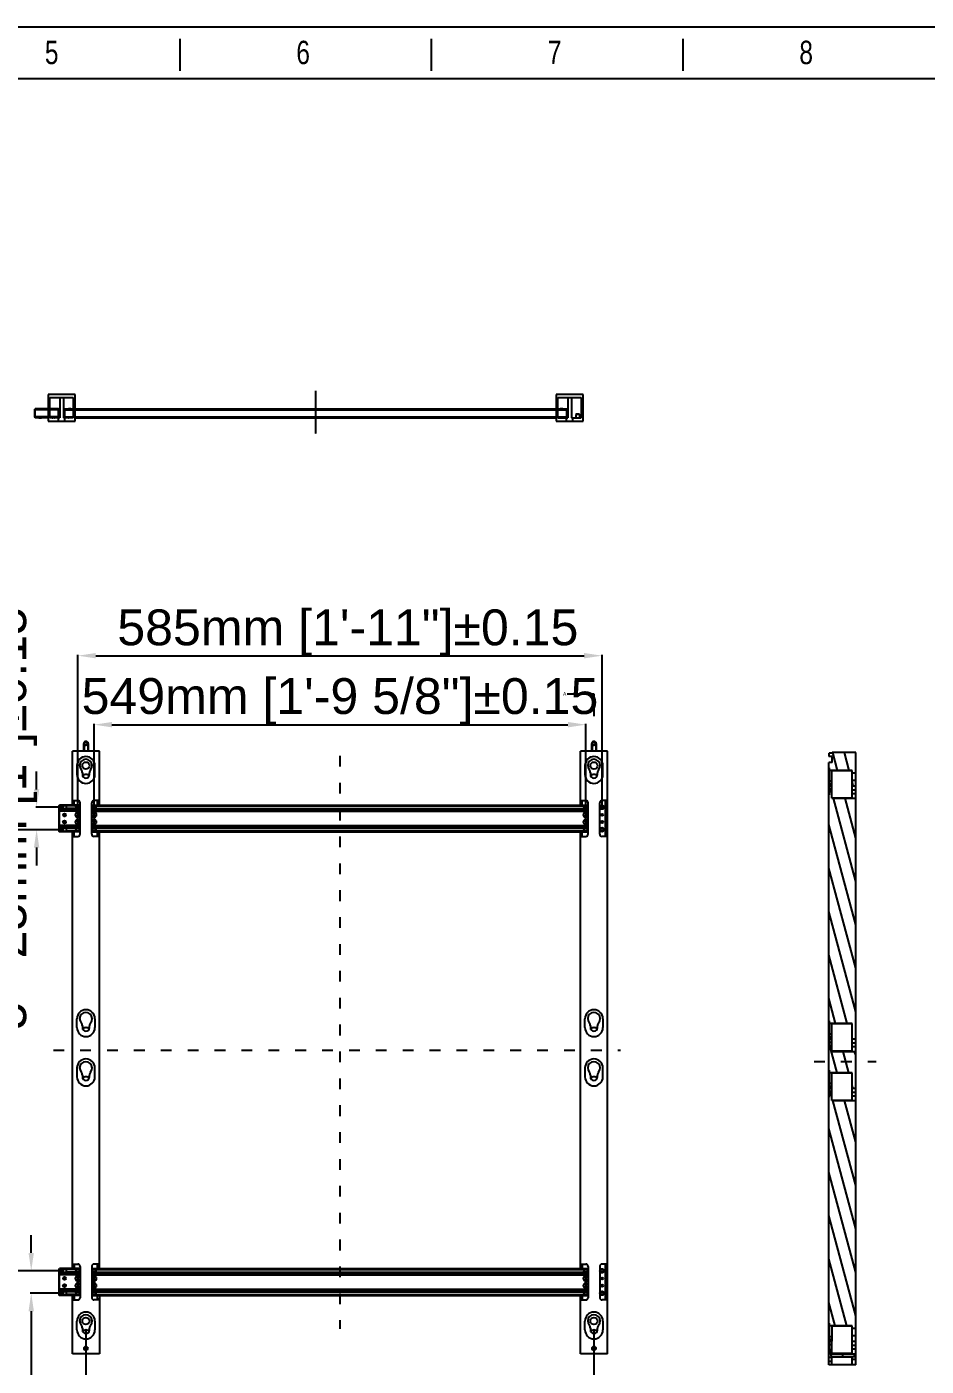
# Model space of a CAD drawing. Header units: millimetres. Extents: x 562 to 17351, y 2396 to 6995.
# Drawn here: x 5163 to 6167, y 3218 to 4714 of the extents above; entities that cross this region are included whole.
import ezdxf

# ---------------------------------------------------------------- set-up
doc = ezdxf.new("R2010")
doc.units = ezdxf.units.MM
doc.linetypes.add('ACAD_ISO03W100', pattern=[30, 12, -18])
doc.linetypes.add('CENTER', pattern=[0.6, 0.375, -0.075, 0.075, -0.075])
doc.layers.add('02___PRT_ALL_AXES', color=7, linetype='Continuous')
doc.layers.add('center', color=1, linetype='CENTER')
doc.styles.add('CKSTANDARD', font='arial.ttf')
doc.styles.add('Roamns', font='romans.shx')
doc.styles.get("Standard").update_dxf_attribs({"font": 'arial.ttf'})
doc.dimstyles.get("Standard").update_dxf_attribs({"dimtxt": 0.18, "dimasz": 0.18, "dimexe": 0.18, "dimexo": 0.0625, "dimgap": 0.09, "dimtad": 0, "dimtih": 1, "dimtoh": 1, "dimdec": 4, "dimzin": 0, "dimdsep": 46, "dimtxsty": 'Standard', "dimcen": 0.09, "dimadec": 0, "dimazin": 0, "dimtfac": 1, "dimtdec": 4, "dimtofl": 0, "dimtmove": 0, "dimatfit": 3, "dimfxl": 1, "dimtolj": 1, "dimtzin": 0, "dimarcsym": 0})
doc.dimstyles.new('缩小5倍', dxfattribs={"dimtxt": 40, "dimasz": 20, "dimexe": 1, "dimexo": 0.2, "dimgap": 0, "dimtad": 1, "dimtoh": 1, "dimdec": 1, "dimzin": 9, "dimdsep": 46, "dimtxsty": 'Standard', "dimblk": '_FILLED', "dimcen": 0.2, "dimclrd": 256, "dimclre": 256, "dimclrt": 256, "dimadec": 1, "dimazin": 2, "dimtfac": 1, "dimtdec": 1, "dimtofl": 0, "dimtmove": 0, "dimatfit": 3, "dimldrblk": '_FILLED', "dimfxl": 1, "dimtolj": 1, "dimtzin": 0, "dimarcsym": 0})

# ---------------------------------------------------------------- blocks, each defined once
blk = doc.blocks.new('standard template')
for p, q in [((15761, 30728), (15761, 30325)), ((18933, 30728), (18933, 30325)), ((22104, 30728), (22104, 30325))]:
    blk.add_line(p, q)
blk.add_lwpolyline([(37963, 4700), (-97, 4700), (-97, 30879), (37963, 30879)], close=True)
at = {"color": 7}
blk.add_lwpolyline([(456, 6674), (456, 5964), (456, 5254), (456, 30226), (37409, 30226), (37409, 5254)], dxfattribs=at)
at = {"style": 'CKSTANDARD', "width": 0.75}
for s, p in [('5', (14060, 30408)), ('6', (17231, 30408)), ('7', (20403, 30408)), ('8', (23575, 30408))]:
    blk.add_text(s, height=295, dxfattribs=at).set_placement(p)
at = {"style": 'Roamns'}
for tag, p in [('PAGE_NAME', (27466, 7594)), ('PROJECT_NAME', (27466, 6884)), ('DRAWN_NAME', (27466, 6174)), ('VERSION', (34241, 6174)), ('SELECT_DATA', (27466, 5464)), ('PAGE_NUMBER', (34241, 5464))]:
    blk.add_attdef(tag, p, '', height=285, dxfattribs=at)
blk = doc.blocks.new('_FILLED')
at = {"color": 0, "linetype": 'ByBlock'}
blk.add_solid([(0, 0), (-1, 0.15), (-1, -0.15)], dxfattribs=at)
blk = doc.blocks.new('*D47')
at = {"lineweight": -2, "transparency": 16777216}
for p, q in [((5238.1, 3842.5), (5238.1, 3935.5)), ((5258.1, 3934.5), (5767.1, 3934.5)), ((5787.1, 3842.5), (5787.1, 3935.5))]:
    blk.add_line(p, q, dxfattribs=at)
at = {"layer": 'Defpoints', "color": 0, "transparency": 16777216}
for p in [(5787.1, 3934.5), (5238.1, 3842.3), (5787.1, 3842.3)]:
    blk.add_point(p, dxfattribs=at)
at = {"lineweight": -2, "transparency": 16777216, "xscale": 20, "yscale": 20, "zscale": 20, "rotation": 180}
blk.add_blockref('_FILLED', (5238.1, 3934.5), dxfattribs=at)
at = {"lineweight": -2, "transparency": 16777216, "xscale": 20, "yscale": 20, "zscale": 20}
blk.add_blockref('_FILLED', (5787.1, 3934.5), dxfattribs=at)
at = {"lineweight": -3, "transparency": 16777216, "insert": (5512.6, 3960.4), "char_height": 40, "attachment_point": 5}
blk.add_mtext('\\A1;549mm [1\'-9 5/8"]%%P0.15', dxfattribs=at)
blk = doc.blocks.new('*D48')
at = {"lineweight": -2, "transparency": 16777216}
for p, q in [((5220.1, 3842.5), (5220.1, 4012.5)), ((5240.1, 4011.5), (5785.1, 4011.5)), ((5805.1, 3842.5), (5805.1, 4012.5))]:
    blk.add_line(p, q, dxfattribs=at)
at = {"layer": 'Defpoints', "color": 0, "transparency": 16777216}
for p in [(5805.1, 4011.5), (5220.1, 3842.3), (5805.1, 3842.3)]:
    blk.add_point(p, dxfattribs=at)
at = {"lineweight": -2, "transparency": 16777216, "xscale": 20, "yscale": 20, "zscale": 20, "rotation": 180}
blk.add_blockref('_FILLED', (5220.1, 4011.5), dxfattribs=at)
at = {"lineweight": -2, "transparency": 16777216, "xscale": 20, "yscale": 20, "zscale": 20}
blk.add_blockref('_FILLED', (5805.1, 4011.5), dxfattribs=at)
at = {"lineweight": -3, "transparency": 16777216, "insert": (5521.4, 4037.1), "char_height": 40, "attachment_point": 5}
blk.add_mtext('\\A1;585mm [1\'-11"]%%P0.15', dxfattribs=at)
blk = doc.blocks.new('*D49')
at = {"lineweight": -2, "transparency": 16777216}
for p, q in [((5174, 3862.3), (5174, 3882.3)), ((5204.9, 3842.3), (5173, 3842.3)), ((5204.9, 3817.3), (5173, 3817.3)), ((5174, 3797.3), (5174, 3777.3))]:
    blk.add_line(p, q, dxfattribs=at)
at = {"layer": 'Defpoints', "color": 0, "transparency": 16777216}
for p in [(5205.1, 3842.3), (5174, 3817.3), (5205.1, 3817.3)]:
    blk.add_point(p, dxfattribs=at)
at = {"lineweight": -2, "transparency": 16777216, "xscale": 20, "yscale": 20, "zscale": 20}
for p, rotation in [((5174, 3842.3), 270), ((5174, 3817.3), 90)]:
    blk.add_blockref('_FILLED', p, dxfattribs=dict(at, rotation=rotation))
at = {"lineweight": -3, "transparency": 16777216, "insert": (5148.4, 3829.8), "char_height": 40, "attachment_point": 5, "rotation": 90}
blk.add_mtext('\\A1;5{\\fSimSun|b0|i0|c134|p2;—}25mm [1"]%%P0.15', dxfattribs=at)
blk = doc.blocks.new('*D50')
at = {"lineweight": -2, "transparency": 16777216}
for p, q in [((5204.9, 3817.3), (5075.5, 3817.3)), ((5076.5, 3797.3), (5076.5, 3344.8)), ((5204.9, 3324.8), (5075.5, 3324.8))]:
    blk.add_line(p, q, dxfattribs=at)
at = {"layer": 'Defpoints', "color": 0, "transparency": 16777216}
for p in [(5205.1, 3817.3), (5076.5, 3324.8), (5205.1, 3324.8)]:
    blk.add_point(p, dxfattribs=at)
at = {"lineweight": -2, "transparency": 16777216, "xscale": 20, "yscale": 20, "zscale": 20}
for p, rotation in [((5076.5, 3817.3), 90), ((5076.5, 3324.8), 270)]:
    blk.add_blockref('_FILLED', p, dxfattribs=dict(at, rotation=rotation))
at = {"lineweight": -3, "transparency": 16777216, "insert": (5050.6, 3571.1), "char_height": 40, "attachment_point": 5, "rotation": 90}
blk.add_mtext('\\A1;5{\\fSimSun|b0|i0|c134|p2;—}492.5mm [1\'-7 3/8"]%%P0.15', dxfattribs=at)
blk = doc.blocks.new('*D51')
at = {"lineweight": -2, "transparency": 16777216}
for p, q in [((5168, 3344.8), (5168, 3364.8)), ((5204.9, 3324.8), (5167, 3324.8)), ((5204.9, 3299.8), (5167, 3299.8)), ((5168, 3279.8), (5168, 3065.7)), ((5168, 3065.7), (4692.1, 3065.7))]:
    blk.add_line(p, q, dxfattribs=at)
at = {"layer": 'Defpoints', "color": 0, "transparency": 16777216}
for p in [(5205.1, 3324.8), (5168, 3299.8), (5205.1, 3299.8)]:
    blk.add_point(p, dxfattribs=at)
at = {"lineweight": -2, "transparency": 16777216, "xscale": 20, "yscale": 20, "zscale": 20}
for p, rotation in [((5168, 3324.8), 270), ((5168, 3299.8), 90)]:
    blk.add_blockref('_FILLED', p, dxfattribs=dict(at, rotation=rotation))
at = {"lineweight": -3, "transparency": 16777216, "insert": (4930, 3091.3), "char_height": 40, "attachment_point": 5}
blk.add_mtext('\\A1;5{\\fSimSun|b0|i0|c134|p2;—}25mm [1"]%%P0.15', dxfattribs=at)
blk = doc.blocks.new('*D44')
at = {"lineweight": -2, "transparency": 16777216}
for p, q in [((5229.1, 3258.6), (5229.1, 3149)), ((5796.1, 3258.6), (5796.1, 3149)), ((5249.1, 3150), (5776.1, 3150))]:
    blk.add_line(p, q, dxfattribs=at)
at = {"layer": 'Defpoints', "color": 0, "transparency": 16777216}
for p in [(5229.1, 3258.8), (5796.1, 3258.8), (5796.1, 3150)]:
    blk.add_point(p, dxfattribs=at)
at = {"lineweight": -2, "transparency": 16777216, "xscale": 20, "yscale": 20, "zscale": 20, "rotation": 180}
blk.add_blockref('_FILLED', (5229.1, 3150), dxfattribs=at)
at = {"lineweight": -2, "transparency": 16777216, "xscale": 20, "yscale": 20, "zscale": 20}
blk.add_blockref('_FILLED', (5796.1, 3150), dxfattribs=at)
at = {"lineweight": -3, "transparency": 16777216, "insert": (5512.6, 3175.9), "char_height": 40, "attachment_point": 5}
blk.add_mtext('\\A1;567mm [1\'-10 3/8"]%%P0.15', dxfattribs=at)

msp = doc.modelspace()

# ---------------------------------------------------------------- hatches: boundary and pattern name
at = {"linetype": 'Continuous', "lineweight": -3}
h = msp.add_hatch(dxfattribs=at)
h.set_pattern_fill('DEFAULT__1', color=2, scale=12.548463, angle=285, style=0, pattern_type=0)
h.set_pattern_definition([(285, (5560.856, 1945.781), (12.120884, 3.24778), [])])
edge = h.paths.add_edge_path()
edge.add_line((6061.691, 3219.859), (6058.191, 3219.859))
edge.add_line((6058.191, 3223.759), (6058.191, 3219.859))
edge.add_line((6061.691, 3223.759), (6058.191, 3223.759))
edge.add_line((6061.691, 3223.759), (6061.691, 3219.859))
edge = h.paths.add_edge_path()
edge.add_line((6088.191, 3903.359), (6088.191, 3880.359))
edge.add_line((6088.191, 3880.359), (6084.191, 3880.359))
edge.add_line((6084.191, 3883.359), (6084.191, 3880.359))
edge.add_line((6084.191, 3883.359), (6058.991, 3883.359))
edge.add_line((6058.991, 3883.359), (6058.991, 3886.359))
edge.add_line((6058.991, 3886.359), (6058.191, 3886.359))
edge.add_line((6058.191, 3892.359), (6058.191, 3886.359))
edge.add_line((6061.891, 3892.359), (6058.191, 3892.359))
edge.add_line((6061.891, 3892.359), (6061.891, 3898.859))
edge.add_line((6061.891, 3898.859), (6058.691, 3898.859))
edge.add_line((6058.191, 3899.359), (6058.691, 3898.859))
edge.add_line((6058.191, 3902.359), (6058.191, 3899.359))
edge.add_line((6058.191, 3902.359), (6058.691, 3902.859))
edge.add_line((6061.891, 3902.859), (6058.691, 3902.859))
edge.add_line((6061.891, 3902.859), (6061.891, 3903.359))
edge.add_line((6088.191, 3903.359), (6061.891, 3903.359))
edge = h.paths.add_edge_path()
edge.add_line((6088.191, 3872.359), (6088.191, 3866.359))
edge.add_line((6084.191, 3866.359), (6088.191, 3866.359))
edge.add_line((6084.191, 3872.359), (6084.191, 3866.359))
edge.add_line((6088.191, 3872.359), (6084.191, 3872.359))
edge = h.paths.add_edge_path()
edge.add_line((6088.191, 3852.359), (6088.191, 3583.859))
edge.add_line((6084.191, 3583.859), (6088.191, 3583.859))
edge.add_line((6084.191, 3600.859), (6084.191, 3583.859))
edge.add_line((6084.191, 3600.859), (6058.991, 3600.859))
edge.add_line((6058.991, 3600.859), (6058.991, 3603.859))
edge.add_line((6058.991, 3603.859), (6058.191, 3603.859))
edge.add_line((6058.191, 3856.359), (6058.191, 3603.859))
edge.add_line((6058.991, 3856.359), (6058.191, 3856.359))
edge.add_line((6058.991, 3856.359), (6058.991, 3862.359))
edge.add_line((6061.691, 3862.359), (6058.991, 3862.359))
edge.add_line((6061.691, 3862.359), (6061.691, 3852.359))
edge.add_line((6061.691, 3852.359), (6088.191, 3852.359))
edge = h.paths.add_edge_path()
edge.add_line((6088.191, 3569.859), (6088.191, 3528.859))
edge.add_line((6084.191, 3528.859), (6088.191, 3528.859))
edge.add_line((6084.191, 3545.859), (6084.191, 3528.859))
edge.add_line((6084.191, 3545.859), (6058.991, 3545.859))
edge.add_line((6058.991, 3545.859), (6058.991, 3548.859))
edge.add_line((6058.991, 3548.859), (6058.191, 3548.859))
edge.add_line((6058.191, 3573.859), (6058.191, 3548.859))
edge.add_line((6058.991, 3573.859), (6058.191, 3573.859))
edge.add_line((6058.991, 3573.859), (6058.991, 3579.859))
edge.add_line((6061.691, 3579.859), (6058.991, 3579.859))
edge.add_line((6061.691, 3579.859), (6061.691, 3569.859))
edge.add_line((6061.691, 3569.859), (6088.191, 3569.859))
edge = h.paths.add_edge_path()
edge.add_line((6088.191, 3514.859), (6088.191, 3260.359))
edge.add_line((6088.191, 3260.359), (6084.191, 3260.359))
edge.add_line((6084.191, 3263.359), (6084.191, 3260.359))
edge.add_line((6084.191, 3263.359), (6058.991, 3263.359))
edge.add_line((6058.991, 3263.359), (6058.991, 3266.359))
edge.add_line((6058.991, 3266.359), (6058.191, 3266.359))
edge.add_line((6058.191, 3518.859), (6058.191, 3266.359))
edge.add_line((6058.991, 3518.859), (6058.191, 3518.859))
edge.add_line((6058.991, 3518.859), (6058.991, 3524.859))
edge.add_line((6061.691, 3524.859), (6058.991, 3524.859))
edge.add_line((6061.691, 3524.859), (6061.691, 3514.859))
edge.add_line((6061.691, 3514.859), (6088.191, 3514.859))
edge = h.paths.add_edge_path()
edge.add_line((6061.691, 3242.359), (6061.691, 3232.359))
edge.add_line((6061.691, 3232.359), (6088.191, 3232.359))
edge.add_line((6088.191, 3232.359), (6088.191, 3229.359))
edge.add_line((6061.691, 3229.359), (6088.191, 3229.359))
edge.add_line((6061.691, 3229.359), (6061.691, 3227.959))
edge.add_line((6061.691, 3227.959), (6058.191, 3227.959))
edge.add_line((6058.191, 3236.359), (6058.191, 3227.959))
edge.add_line((6058.991, 3236.359), (6058.191, 3236.359))
edge.add_line((6058.991, 3236.359), (6058.991, 3242.359))
edge.add_line((6061.691, 3242.359), (6058.991, 3242.359))
edge = h.paths.add_edge_path()
edge.add_line((6084.191, 3252.359), (6084.191, 3246.359))
edge.add_line((6088.191, 3252.359), (6084.191, 3252.359))
edge.add_line((6088.191, 3252.359), (6088.191, 3246.359))
edge.add_line((6084.191, 3246.359), (6088.191, 3246.359))

# ---------------------------------------------------------------- linework, layer by layer
at = {"color": 7, "linetype": 'Continuous', "lineweight": -3}
for p, q in [((5186.926, 4303.119), (5186.926, 4273.119)), ((5216.926, 4303.119), (5186.926, 4303.119)), ((5188.926, 4277.119), (5188.926, 4299.619)), ((5188.926, 4299.619), (5214.926, 4299.619)), ((5199.926, 4299.619), (5199.926, 4277.119)), ((5203.926, 4299.619), (5203.926, 4277.119)), ((5214.926, 4299.619), (5214.926, 4277.119)), ((5216.926, 4273.119), (5216.926, 4303.119)), ((5783.926, 4303.119), (5753.926, 4303.119)), ((5753.926, 4303.119), (5753.926, 4273.119)), ((5755.926, 4299.619), (5781.926, 4299.619)), ((5755.926, 4277.119), (5755.926, 4299.619)), ((5766.926, 4299.619), (5766.926, 4277.119)), ((5770.926, 4299.619), (5770.926, 4277.119)), ((5781.926, 4299.619), (5781.926, 4277.119)), ((5783.926, 4273.119), (5783.926, 4303.119)), ((5171.926, 4286.619), (5172.426, 4287.119)), ((5171.926, 4277.619), (5171.926, 4286.619)), ((5186.926, 4286.119), (5171.926, 4286.119)), ((5186.926, 4278.119), (5171.926, 4278.119)), ((5171.926, 4277.619), (5172.426, 4277.119)), ((5172.426, 4277.119), (5172.426, 4287.119)), ((5176.456, 4287.119), (5172.426, 4287.119)), ((5176.456, 4277.119), (5172.426, 4277.119)), ((5198.926, 4286.119), (5188.926, 4286.119)), ((5198.926, 4278.119), (5188.926, 4278.119)), ((5199.926, 4277.119), (5188.926, 4277.119)), ((5198.426, 4287.119), (5194.395, 4287.119)), ((5198.426, 4273.119), (5198.426, 4287.119)), ((5198.926, 4286.619), (5198.426, 4287.119)), ((5198.926, 4277.619), (5198.426, 4277.119)), ((5198.926, 4286.619), (5198.926, 4277.619)), ((5214.926, 4277.119), (5203.926, 4277.119)), ((5204.926, 4286.619), (5205.426, 4287.119)), ((5204.926, 4277.619), (5204.926, 4286.619)), ((5204.926, 4286.119), (5214.926, 4286.119)), ((5204.926, 4278.119), (5214.926, 4278.119)), ((5204.926, 4277.619), (5205.426, 4277.119)), ((5205.426, 4273.119), (5205.426, 4287.119)), ((5205.426, 4287.119), (5209.456, 4287.119)), ((5216.926, 4286.119), (5753.926, 4286.119)), ((5216.926, 4278.119), (5753.926, 4278.119)), ((5755.926, 4286.119), (5765.926, 4286.119)), ((5755.926, 4278.119), (5765.926, 4278.119)), ((5755.926, 4277.119), (5766.926, 4277.119)), ((5761.395, 4287.119), (5765.426, 4287.119)), ((5765.926, 4286.619), (5765.426, 4287.119)), ((5765.426, 4287.119), (5765.426, 4277.195)), ((5765.926, 4277.619), (5765.426, 4277.119)), ((5765.426, 4273.119), (5765.426, 4277.119)), ((5765.926, 4286.619), (5765.926, 4277.619)), ((5770.926, 4277.119), (5781.926, 4277.119)), ((5772.426, 4273.119), (5772.426, 4277.119)), ((5776.426, 4281.119), (5775.926, 4280.619)), ((5779.926, 4280.619), (5775.926, 4280.619)), ((5775.926, 4280.619), (5775.926, 4277.119)), ((5779.426, 4281.119), (5776.426, 4281.119)), ((5779.426, 4281.119), (5779.926, 4280.619)), ((5779.926, 4280.619), (5779.926, 4277.119)), ((5186.926, 4273.119), (5216.926, 4273.119)), ((5753.926, 4273.119), (5783.926, 4273.119)), ((5214.06, 3844.834), (5214.06, 3904.834)), ((5244.06, 3904.834), (5214.06, 3904.834)), ((5226.56, 3904.834), (5226.56, 3913.334)), ((5231.56, 3913.334), (5231.56, 3904.834)), ((5244.06, 3844.834), (5244.06, 3904.834)), ((5781.06, 3844.834), (5781.06, 3904.834)), ((5811.06, 3904.834), (5781.06, 3904.834)), ((5793.56, 3904.834), (5793.56, 3913.334)), ((5798.56, 3913.334), (5798.56, 3904.834)), ((5811.06, 3232.334), (5811.06, 3904.834)), ((6058.191, 3902.359), (6058.691, 3902.859)), ((6058.191, 3902.359), (6058.191, 3899.359)), ((6061.891, 3902.859), (6058.691, 3902.859)), ((6061.891, 3902.859), (6061.891, 3903.359)), ((6088.191, 3903.359), (6061.891, 3903.359)), ((6088.191, 3219.859), (6088.191, 3903.359)), ((5219.06, 3888.834), (5219.06, 3878.834)), ((5239.06, 3878.834), (5239.06, 3888.834)), ((5786.06, 3888.834), (5786.06, 3878.834)), ((5806.06, 3878.834), (5806.06, 3888.834)), ((6058.191, 3899.359), (6058.691, 3898.859)), ((6058.191, 3256.359), (6058.191, 3892.359)), ((6061.891, 3892.359), (6058.191, 3892.359)), ((6061.891, 3898.859), (6058.691, 3898.859)), ((6061.891, 3892.359), (6061.891, 3898.859)), ((5225.06, 3880.897), (5225.06, 3878.834)), ((5233.06, 3878.834), (5233.06, 3880.897)), ((5792.06, 3880.897), (5792.06, 3878.834)), ((5800.06, 3878.834), (5800.06, 3880.897)), ((6058.991, 3886.359), (6058.191, 3886.359)), ((6058.191, 3876.359), (6058.991, 3876.359)), ((6058.991, 3856.359), (6058.991, 3886.359)), ((6084.191, 3883.359), (6058.991, 3883.359)), ((6061.691, 3852.359), (6061.691, 3883.068)), ((6084.191, 3883.068), (6061.691, 3883.068)), ((6084.191, 3852.777), (6084.191, 3883.359)), ((6088.191, 3880.359), (6084.191, 3880.359)), ((6088.191, 3872.359), (6084.191, 3872.359)), ((6058.191, 3866.359), (6061.691, 3866.359)), ((6058.991, 3871.729), (6061.691, 3871.729)), ((6058.991, 3868.422), (6061.691, 3868.422)), ((6061.691, 3862.359), (6058.991, 3862.359)), ((6084.191, 3866.359), (6088.191, 3866.359)), ((6088.191, 3861.359), (6084.191, 3861.359)), ((5199.06, 3844.334), (5199.56, 3844.834)), ((5199.06, 3815.334), (5199.06, 3844.334)), ((5203.59, 3843.834), (5199.06, 3843.834)), ((5199.56, 3814.834), (5199.56, 3844.834)), ((5222.56, 3844.834), (5199.56, 3844.834)), ((5214.06, 3849.834), (5220.06, 3849.834)), ((5214.06, 3848.834), (5216.06, 3848.834)), ((5216.06, 3844.834), (5216.06, 3849.834)), ((5222.56, 3843.834), (5221.53, 3843.834)), ((5222.56, 3812.334), (5222.56, 3847.334)), ((5235.56, 3812.334), (5235.56, 3847.334)), ((5235.56, 3844.834), (5789.56, 3844.834)), ((5235.56, 3843.834), (5236.59, 3843.834)), ((5244.06, 3849.834), (5238.06, 3849.834)), ((5242.06, 3844.834), (5242.06, 3849.834)), ((5242.06, 3848.834), (5244.06, 3848.834)), ((5781.06, 3849.834), (5787.06, 3849.834)), ((5781.06, 3848.834), (5783.06, 3848.834)), ((5783.06, 3844.834), (5783.06, 3849.834)), ((5788.53, 3843.834), (5789.56, 3843.834)), ((5789.56, 3812.334), (5789.56, 3847.334)), ((5802.56, 3812.334), (5802.56, 3847.334)), ((5811.06, 3849.834), (5805.06, 3849.834)), ((5809.06, 3809.834), (5809.06, 3849.834)), ((5809.06, 3848.834), (5811.06, 3848.834)), ((6058.991, 3856.359), (6058.191, 3856.359)), ((6061.691, 3852.777), (6084.191, 3852.777)), ((6061.691, 3852.359), (6088.191, 3852.359)), ((6088.191, 3857.359), (6084.191, 3857.359)), ((5203.59, 3840.834), (5199.06, 3840.834)), ((5199.06, 3840.334), (5199.56, 3839.834)), ((5222.56, 3837.834), (5199.06, 3837.834)), ((5222.56, 3839.834), (5199.56, 3839.834)), ((5219.415, 3834.951), (5218.77, 3833.834)), ((5218.77, 3833.834), (5219.415, 3832.717)), ((5220.705, 3834.951), (5219.415, 3834.951)), ((5219.415, 3832.717), (5220.705, 3832.717)), ((5221.35, 3833.834), (5220.705, 3834.951)), ((5220.705, 3832.717), (5221.35, 3833.834)), ((5222.56, 3840.834), (5221.53, 3840.834)), ((5235.56, 3840.834), (5236.59, 3840.834)), ((5235.56, 3839.834), (5789.56, 3839.834)), ((5235.56, 3837.834), (5789.56, 3837.834)), ((5237.415, 3834.951), (5236.77, 3833.834)), ((5236.77, 3833.834), (5237.415, 3832.717)), ((5238.705, 3834.951), (5237.415, 3834.951)), ((5237.415, 3832.717), (5238.705, 3832.717)), ((5239.35, 3833.834), (5238.705, 3834.951)), ((5238.705, 3832.717), (5239.35, 3833.834)), ((5786.415, 3834.951), (5785.77, 3833.834)), ((5785.77, 3833.834), (5786.415, 3832.717)), ((5787.705, 3834.951), (5786.415, 3834.951)), ((5786.415, 3832.717), (5787.705, 3832.717)), ((5788.35, 3833.834), (5787.705, 3834.951)), ((5787.705, 3832.717), (5788.35, 3833.834)), ((5788.53, 3840.834), (5789.56, 3840.834)), ((5222.56, 3821.834), (5199.06, 3821.834)), ((5199.06, 3819.334), (5199.56, 3819.834)), ((5203.59, 3818.834), (5199.06, 3818.834)), ((5203.59, 3815.834), (5199.06, 3815.834)), ((5199.06, 3815.334), (5199.56, 3814.834)), ((5222.56, 3819.834), (5199.56, 3819.834)), ((5222.56, 3814.834), (5199.56, 3814.834)), ((5214.06, 3327.334), (5214.06, 3814.834)), ((5216.06, 3809.834), (5216.06, 3814.834)), ((5219.415, 3826.951), (5218.77, 3825.834)), ((5218.77, 3825.834), (5219.415, 3824.717)), ((5220.705, 3826.951), (5219.415, 3826.951)), ((5219.415, 3824.717), (5220.705, 3824.717)), ((5221.35, 3825.834), (5220.705, 3826.951)), ((5220.705, 3824.717), (5221.35, 3825.834)), ((5222.56, 3818.834), (5221.53, 3818.834)), ((5222.56, 3815.834), (5221.53, 3815.834)), ((5235.56, 3821.834), (5789.56, 3821.834)), ((5235.56, 3819.834), (5789.56, 3819.834)), ((5235.56, 3818.834), (5236.59, 3818.834)), ((5235.56, 3815.834), (5236.59, 3815.834)), ((5235.56, 3814.834), (5789.56, 3814.834)), ((5237.415, 3826.951), (5236.77, 3825.834)), ((5236.77, 3825.834), (5237.415, 3824.717)), ((5238.705, 3826.951), (5237.415, 3826.951)), ((5237.415, 3824.717), (5238.705, 3824.717)), ((5239.35, 3825.834), (5238.705, 3826.951)), ((5238.705, 3824.717), (5239.35, 3825.834)), ((5242.06, 3809.834), (5242.06, 3814.834)), ((5244.06, 3327.334), (5244.06, 3814.834)), ((5781.06, 3327.334), (5781.06, 3814.834)), ((5783.06, 3809.834), (5783.06, 3814.834)), ((5786.415, 3826.951), (5785.77, 3825.834)), ((5785.77, 3825.834), (5786.415, 3824.717)), ((5787.705, 3826.951), (5786.415, 3826.951)), ((5786.415, 3824.717), (5787.705, 3824.717)), ((5788.35, 3825.834), (5787.705, 3826.951)), ((5787.705, 3824.717), (5788.35, 3825.834)), ((5788.53, 3818.834), (5789.56, 3818.834)), ((5788.53, 3815.834), (5789.56, 3815.834)), ((5216.06, 3810.834), (5214.06, 3810.834)), ((5214.06, 3809.834), (5220.06, 3809.834)), ((5244.06, 3809.834), (5238.06, 3809.834)), ((5244.06, 3810.834), (5242.06, 3810.834)), ((5783.06, 3810.834), (5781.06, 3810.834)), ((5781.06, 3809.834), (5787.06, 3809.834)), ((5811.06, 3809.834), (5805.06, 3809.834)), ((5811.06, 3810.834), (5809.06, 3810.834)), ((5219.06, 3596.334), (5219.06, 3606.334)), ((5239.06, 3606.334), (5239.06, 3596.334)), ((5786.06, 3596.334), (5786.06, 3606.334)), ((5806.06, 3606.334), (5806.06, 3596.334)), ((6058.991, 3603.859), (6058.191, 3603.859)), ((6058.991, 3573.859), (6058.991, 3603.859)), ((5225.06, 3598.397), (5225.06, 3596.334)), ((5233.06, 3596.334), (5233.06, 3598.397)), ((5792.06, 3598.397), (5792.06, 3596.334)), ((5800.06, 3596.334), (5800.06, 3598.397)), ((6058.191, 3593.859), (6058.991, 3593.859)), ((6084.191, 3600.859), (6058.991, 3600.859)), ((6058.991, 3589.229), (6061.691, 3589.229)), ((6061.691, 3569.859), (6061.691, 3600.568)), ((6084.191, 3600.568), (6061.691, 3600.568)), ((6084.191, 3570.277), (6084.191, 3600.859)), ((6058.191, 3583.859), (6061.691, 3583.859)), ((6058.991, 3573.859), (6058.191, 3573.859)), ((6058.991, 3585.922), (6061.691, 3585.922)), ((6061.691, 3579.859), (6058.991, 3579.859)), ((6084.191, 3583.859), (6088.191, 3583.859)), ((6088.191, 3578.859), (6084.191, 3578.859)), ((6088.191, 3574.859), (6084.191, 3574.859)), ((6061.691, 3570.277), (6084.191, 3570.277)), ((6061.691, 3569.859), (6088.191, 3569.859)), ((5219.06, 3551.334), (5219.06, 3541.334)), ((5239.06, 3541.334), (5239.06, 3551.334)), ((5786.06, 3551.334), (5786.06, 3541.334)), ((5806.06, 3541.334), (5806.06, 3551.334)), ((6058.991, 3548.859), (6058.191, 3548.859)), ((6058.991, 3518.859), (6058.991, 3548.859)), ((6084.191, 3545.859), (6058.991, 3545.859)), ((6061.691, 3514.859), (6061.691, 3545.568)), ((6084.191, 3545.568), (6061.691, 3545.568)), ((6084.191, 3515.277), (6084.191, 3545.859)), ((5225.06, 3543.397), (5225.06, 3541.334)), ((5233.06, 3541.334), (5233.06, 3543.397)), ((5792.06, 3543.397), (5792.06, 3541.334)), ((5800.06, 3541.334), (5800.06, 3543.397)), ((6058.191, 3538.859), (6058.991, 3538.859)), ((6058.191, 3528.859), (6061.691, 3528.859)), ((6058.991, 3534.229), (6061.691, 3534.229)), ((6058.991, 3530.922), (6061.691, 3530.922)), ((6084.191, 3528.859), (6088.191, 3528.859)), ((6058.991, 3518.859), (6058.191, 3518.859)), ((6061.691, 3524.859), (6058.991, 3524.859)), ((6061.691, 3515.277), (6084.191, 3515.277)), ((6061.691, 3514.859), (6088.191, 3514.859)), ((6088.191, 3523.859), (6084.191, 3523.859)), ((6088.191, 3519.859), (6084.191, 3519.859)), ((5199.06, 3326.834), (5199.56, 3327.334)), ((5199.06, 3297.834), (5199.06, 3326.834)), ((5203.59, 3326.334), (5199.06, 3326.334)), ((5203.59, 3323.334), (5199.06, 3323.334)), ((5199.06, 3322.834), (5199.56, 3322.334)), ((5222.56, 3320.334), (5199.06, 3320.334)), ((5199.56, 3297.334), (5199.56, 3327.334)), ((5222.56, 3327.334), (5199.56, 3327.334)), ((5222.56, 3322.334), (5199.56, 3322.334)), ((5214.06, 3332.334), (5220.06, 3332.334)), ((5214.06, 3331.334), (5216.06, 3331.334)), ((5216.06, 3332.334), (5216.06, 3327.334)), ((5222.56, 3326.334), (5221.53, 3326.334)), ((5222.56, 3323.334), (5221.53, 3323.334)), ((5222.56, 3329.834), (5222.56, 3294.834)), ((5235.56, 3329.834), (5235.56, 3294.834)), ((5235.56, 3327.334), (5789.56, 3327.334)), ((5235.56, 3326.334), (5236.59, 3326.334)), ((5235.56, 3323.334), (5236.59, 3323.334)), ((5235.56, 3322.334), (5789.56, 3322.334)), ((5235.56, 3320.334), (5789.56, 3320.334)), ((5244.06, 3332.334), (5238.06, 3332.334)), ((5242.06, 3327.334), (5242.06, 3332.334)), ((5242.06, 3331.334), (5244.06, 3331.334)), ((5781.06, 3332.334), (5787.06, 3332.334)), ((5781.06, 3331.334), (5783.06, 3331.334)), ((5783.06, 3332.334), (5783.06, 3327.334)), ((5788.53, 3326.334), (5789.56, 3326.334)), ((5788.53, 3323.334), (5789.56, 3323.334)), ((5789.56, 3329.834), (5789.56, 3294.834)), ((5802.56, 3329.834), (5802.56, 3294.834)), ((5811.06, 3332.334), (5805.06, 3332.334)), ((5809.06, 3292.334), (5809.06, 3332.334)), ((5809.06, 3331.334), (5811.06, 3331.334)), ((5222.56, 3304.334), (5199.06, 3304.334)), ((5219.415, 3317.451), (5218.77, 3316.334)), ((5218.77, 3316.334), (5219.415, 3315.217)), ((5219.415, 3309.451), (5218.77, 3308.334)), ((5218.77, 3308.334), (5219.415, 3307.217)), ((5220.705, 3317.451), (5219.415, 3317.451)), ((5219.415, 3315.217), (5220.705, 3315.217)), ((5220.705, 3309.451), (5219.415, 3309.451)), ((5219.415, 3307.217), (5220.705, 3307.217)), ((5221.35, 3316.334), (5220.705, 3317.451)), ((5220.705, 3315.217), (5221.35, 3316.334)), ((5221.35, 3308.334), (5220.705, 3309.451)), ((5220.705, 3307.217), (5221.35, 3308.334)), ((5235.56, 3304.334), (5789.56, 3304.334)), ((5237.415, 3317.451), (5236.77, 3316.334)), ((5236.77, 3316.334), (5237.415, 3315.217)), ((5237.415, 3309.451), (5236.77, 3308.334)), ((5236.77, 3308.334), (5237.415, 3307.217)), ((5238.705, 3317.451), (5237.415, 3317.451)), ((5237.415, 3315.217), (5238.705, 3315.217)), ((5238.705, 3309.451), (5237.415, 3309.451)), ((5237.415, 3307.217), (5238.705, 3307.217)), ((5239.35, 3316.334), (5238.705, 3317.451)), ((5238.705, 3315.217), (5239.35, 3316.334)), ((5239.35, 3308.334), (5238.705, 3309.451)), ((5238.705, 3307.217), (5239.35, 3308.334)), ((5786.415, 3317.451), (5785.77, 3316.334)), ((5785.77, 3316.334), (5786.415, 3315.217)), ((5786.415, 3309.451), (5785.77, 3308.334)), ((5785.77, 3308.334), (5786.415, 3307.217)), ((5787.705, 3317.451), (5786.415, 3317.451)), ((5786.415, 3315.217), (5787.705, 3315.217)), ((5787.705, 3309.451), (5786.415, 3309.451)), ((5786.415, 3307.217), (5787.705, 3307.217)), ((5788.35, 3316.334), (5787.705, 3317.451)), ((5787.705, 3315.217), (5788.35, 3316.334)), ((5788.35, 3308.334), (5787.705, 3309.451)), ((5787.705, 3307.217), (5788.35, 3308.334)), ((5199.06, 3301.834), (5199.56, 3302.334)), ((5203.59, 3301.334), (5199.06, 3301.334)), ((5203.59, 3298.334), (5199.06, 3298.334)), ((5199.06, 3297.834), (5199.56, 3297.334)), ((5222.56, 3302.334), (5199.56, 3302.334)), ((5222.56, 3297.334), (5199.56, 3297.334)), ((5214.06, 3232.334), (5214.06, 3297.334)), ((5216.06, 3293.334), (5214.06, 3293.334)), ((5214.06, 3292.334), (5220.06, 3292.334)), ((5216.06, 3297.334), (5216.06, 3292.334)), ((5222.56, 3301.334), (5221.53, 3301.334)), ((5222.56, 3298.334), (5221.53, 3298.334)), ((5235.56, 3302.334), (5789.56, 3302.334)), ((5235.56, 3301.334), (5236.59, 3301.334)), ((5235.56, 3298.334), (5236.59, 3298.334)), ((5235.56, 3297.334), (5789.56, 3297.334)), ((5244.06, 3292.334), (5238.06, 3292.334)), ((5242.06, 3292.334), (5242.06, 3297.334)), ((5244.06, 3293.334), (5242.06, 3293.334)), ((5244.06, 3297.334), (5244.06, 3232.334)), ((5781.06, 3232.334), (5781.06, 3297.334)), ((5783.06, 3293.334), (5781.06, 3293.334)), ((5781.06, 3292.334), (5787.06, 3292.334)), ((5783.06, 3297.334), (5783.06, 3292.334)), ((5788.53, 3301.334), (5789.56, 3301.334)), ((5788.53, 3298.334), (5789.56, 3298.334)), ((5811.06, 3292.334), (5805.06, 3292.334)), ((5811.06, 3293.334), (5809.06, 3293.334)), ((6058.991, 3266.359), (6058.191, 3266.359)), ((6058.991, 3251.729), (6058.991, 3266.359)), ((6084.191, 3263.359), (6058.991, 3263.359)), ((6084.191, 3263.068), (6061.691, 3263.068)), ((6084.191, 3232.777), (6084.191, 3263.359)), ((6088.191, 3260.359), (6084.191, 3260.359)), ((6058.191, 3219.859), (6058.191, 3246.359)), ((6058.991, 3236.359), (6058.991, 3246.359)), ((6061.691, 3232.359), (6061.691, 3246.359)), ((6088.191, 3252.359), (6084.191, 3252.359)), ((6084.191, 3246.359), (6088.191, 3246.359)), ((5244.06, 3232.334), (5214.06, 3232.334)), ((5811.06, 3232.334), (5781.06, 3232.334)), ((6058.991, 3236.359), (6058.191, 3236.359)), ((6061.691, 3242.359), (6058.991, 3242.359)), ((6061.691, 3232.777), (6084.191, 3232.777)), ((6061.691, 3232.359), (6088.191, 3232.359)), ((6088.191, 3241.359), (6084.191, 3241.359)), ((6088.191, 3237.359), (6084.191, 3237.359)), ((6061.691, 3227.959), (6058.191, 3227.959)), ((6061.691, 3223.759), (6058.191, 3223.759)), ((6088.191, 3219.859), (6058.191, 3219.859)), ((6061.691, 3229.359), (6088.191, 3229.359)), ((6061.691, 3219.859), (6061.691, 3229.359)), ((6061.691, 3228.732), (6084.191, 3228.732)), ((6084.191, 3219.859), (6084.191, 3228.732)), ((6088.191, 3225.859), (6084.191, 3225.859))]:
    msp.add_line(p, q, dxfattribs=at)
at = {"lineweight": -3}
msp.add_line((5796.06, 3968.814), (5796.06, 3943.814), dxfattribs=at)
at = {"color": 7, "linetype": 'Continuous', "lineweight": -3}
for centre, radius in [((5229.06, 3913.334), 2), ((5229.06, 3913.334), 1.5), ((5796.06, 3913.334), 2), ((5796.06, 3913.334), 1.5), ((5220.06, 3842.334), 2), ((5220.06, 3842.334), 1.5), ((5238.06, 3842.334), 2), ((5238.06, 3842.334), 1.5), ((5787.06, 3842.334), 2), ((5787.06, 3842.334), 1.5), ((5805.06, 3842.334), 2.3), ((5805.06, 3842.334), 2), ((5805.06, 3842.334), 1.5), ((5205.06, 3833.834), 1.65), ((5205.06, 3825.834), 1.65), ((5205.06, 3833.834), 1.15), ((5205.06, 3825.834), 1.15), ((5220.06, 3817.334), 2), ((5220.06, 3817.334), 1.5), ((5238.06, 3817.334), 2), ((5238.06, 3817.334), 1.5), ((5787.06, 3817.334), 2), ((5787.06, 3817.334), 1.5), ((5805.06, 3817.334), 2.3), ((5805.06, 3817.334), 2), ((5805.06, 3817.334), 1.5), ((5220.06, 3324.834), 2), ((5220.06, 3324.834), 1.5), ((5238.06, 3324.834), 2), ((5238.06, 3324.834), 1.5), ((5787.06, 3324.834), 2), ((5787.06, 3324.834), 1.5), ((5805.06, 3324.834), 2.3), ((5805.06, 3324.834), 2), ((5805.06, 3324.834), 1.5), ((5205.06, 3316.334), 1.65), ((5205.06, 3308.334), 1.65), ((5205.06, 3316.334), 1.15), ((5205.06, 3308.334), 1.15), ((5220.06, 3299.834), 2), ((5220.06, 3299.834), 1.5), ((5238.06, 3299.834), 2), ((5238.06, 3299.834), 1.5), ((5787.06, 3299.834), 2), ((5787.06, 3299.834), 1.5), ((5805.06, 3299.834), 2.3), ((5805.06, 3299.834), 2), ((5805.06, 3299.834), 1.5)]:
    msp.add_circle(centre, radius, dxfattribs=at)
for centre, radius, start, end in [((5229.06, 3913.334), 2.5, 143.130102, 180), ((5229.06, 3913.334), 2.5, 0, 36.869898), ((5796.06, 3913.334), 2.5, 143.130102, 180), ((5796.06, 3913.334), 2.5, 0, 36.869898), ((5229.06, 3888.834), 10, 0, 180), ((5229.06, 3888.834), 7, 318.590378, 221.409622), ((5796.06, 3888.834), 10, 0, 180), ((5796.06, 3888.834), 7, 318.590378, 221.409622), ((5229.06, 3878.834), 10, 180, 0), ((5220.06, 3880.897), 5, 0, 41.409622), ((5229.06, 3878.834), 4, 180, 0), ((5229.06, 3873.834), 5, 43.130754, 136.869246), ((5238.06, 3880.897), 5, 138.590378, 180), ((5796.06, 3878.834), 10, 180, 0), ((5787.06, 3880.897), 5, 0, 41.409622), ((5796.06, 3878.834), 4, 180, 0), ((5796.06, 3873.834), 5, 43.130754, 136.869246), ((5805.06, 3880.897), 5, 138.590378, 180), ((5220.06, 3847.334), 2.5, 0, 90), ((5238.06, 3847.334), 2.5, 90, 180), ((5787.06, 3847.334), 2.5, 0, 90), ((5805.06, 3847.334), 2.5, 90, 180), ((5220.06, 3812.334), 2.5, 270, 0), ((5238.06, 3812.334), 2.5, 180, 270), ((5787.06, 3812.334), 2.5, 270, 0), ((5805.06, 3812.334), 2.5, 180, 270), ((5229.06, 3606.334), 10, 0, 180), ((5229.06, 3606.334), 7, 318.590378, 221.409622), ((5796.06, 3606.334), 10, 0, 180), ((5796.06, 3606.334), 7, 318.590378, 221.409622), ((5229.06, 3596.334), 10, 180, 0), ((5220.06, 3598.397), 5, 0, 41.409622), ((5229.06, 3596.334), 4, 180, 0), ((5229.06, 3591.334), 5, 43.130754, 136.869246), ((5238.06, 3598.397), 5, 138.590378, 180), ((5796.06, 3596.334), 10, 180, 0), ((5787.06, 3598.397), 5, 0, 41.409622), ((5796.06, 3596.334), 4, 180, 0), ((5796.06, 3591.334), 5, 43.130754, 136.869246), ((5805.06, 3598.397), 5, 138.590378, 180), ((5229.06, 3551.334), 10, 0, 180), ((5796.06, 3551.334), 10, 0, 180), ((5229.06, 3551.334), 7, 318.590378, 221.409622), ((5220.06, 3543.397), 5, 0, 41.409622), ((5238.06, 3543.397), 5, 138.590378, 180), ((5796.06, 3551.334), 7, 318.590378, 221.409622), ((5787.06, 3543.397), 5, 0, 41.409622), ((5805.06, 3543.397), 5, 138.590378, 180), ((5229.06, 3541.334), 10, 180, 0), ((5229.06, 3541.334), 4, 180, 0), ((5229.06, 3536.334), 5, 43.130754, 136.869246), ((5796.06, 3541.334), 10, 180, 0), ((5796.06, 3541.334), 4, 180, 0), ((5796.06, 3536.334), 5, 43.130754, 136.869246), ((5220.06, 3329.834), 2.5, 0, 90), ((5238.06, 3329.834), 2.5, 90, 180), ((5787.06, 3329.834), 2.5, 0, 90), ((5805.06, 3329.834), 2.5, 90, 180), ((5220.06, 3294.834), 2.5, 270, 0), ((5238.06, 3294.834), 2.5, 180, 270), ((5787.06, 3294.834), 2.5, 270, 0), ((5805.06, 3294.834), 2.5, 180, 270), ((5229.06, 3253.834), 5, 43.130754, 136.869246), ((5796.06, 3253.834), 5, 43.130754, 136.869246)]:
    msp.add_arc(centre, radius, start, end, dxfattribs=at)
at = {"layer": '02___PRT_ALL_AXES', "color": 7, "linetype": 'Continuous', "lineweight": -3}
for p, q in [((5176.521, 4277.119), (5179.331, 4277.119)), ((5186.926, 4287.119), (5179.395, 4287.119)), ((5186.926, 4277.119), (5179.395, 4277.119)), ((5191.456, 4287.119), (5188.926, 4287.119)), ((5212.395, 4287.119), (5214.926, 4287.119)), ((5216.926, 4287.119), (5753.926, 4287.119)), ((5216.926, 4277.119), (5753.926, 4277.119)), ((5755.926, 4287.119), (5758.456, 4287.119)), ((5227.06, 3914.834), (5227.06, 3904.834)), ((5231.06, 3914.834), (5231.06, 3904.834)), ((5794.06, 3914.834), (5794.06, 3904.834)), ((5798.06, 3914.834), (5798.06, 3904.834)), ((5218.59, 3843.834), (5206.53, 3843.834)), ((5239.53, 3843.834), (5785.59, 3843.834)), ((5218.59, 3840.834), (5206.53, 3840.834)), ((5239.53, 3840.834), (5785.59, 3840.834)), ((5218.59, 3818.834), (5206.53, 3818.834)), ((5218.59, 3815.834), (5206.53, 3815.834)), ((5239.53, 3818.834), (5785.59, 3818.834)), ((5239.53, 3815.834), (5785.59, 3815.834)), ((5218.59, 3326.334), (5206.53, 3326.334)), ((5218.59, 3323.334), (5206.53, 3323.334)), ((5239.53, 3326.334), (5785.59, 3326.334)), ((5239.53, 3323.334), (5785.59, 3323.334)), ((5218.59, 3301.334), (5206.53, 3301.334)), ((5218.59, 3298.334), (5206.53, 3298.334)), ((5239.53, 3301.334), (5785.59, 3301.334)), ((5239.53, 3298.334), (5785.59, 3298.334)), ((5219.06, 3258.834), (5219.06, 3268.834)), ((5225.06, 3260.897), (5225.06, 3258.834)), ((5233.06, 3258.834), (5233.06, 3260.897)), ((5239.06, 3268.834), (5239.06, 3258.834)), ((5786.06, 3258.834), (5786.06, 3268.834)), ((5792.06, 3260.897), (5792.06, 3258.834)), ((5800.06, 3258.834), (5800.06, 3260.897)), ((5806.06, 3268.834), (5806.06, 3258.834)), ((6061.691, 3263.068), (6061.691, 3246.359)), ((6058.191, 3256.359), (6058.991, 3256.359)), ((6058.191, 3246.359), (6058.191, 3256.359)), ((6058.191, 3246.359), (6061.691, 3246.359)), ((6058.991, 3251.729), (6061.691, 3251.729)), ((6058.991, 3246.359), (6058.991, 3251.729)), ((6058.991, 3248.422), (6061.691, 3248.422))]:
    msp.add_line(p, q, dxfattribs=at)
for centre, radius in [((5229.06, 3888.834), 4), ((5796.06, 3888.834), 4), ((5205.06, 3842.334), 2.1), ((5220.06, 3842.334), 2.1), ((5238.06, 3842.334), 2.1), ((5787.06, 3842.334), 2.1), ((5805.06, 3833.834), 1.25), ((5205.06, 3817.334), 2.1), ((5220.06, 3817.334), 2.1), ((5238.06, 3817.334), 2.1), ((5787.06, 3817.334), 2.1), ((5805.06, 3825.834), 1.25), ((5205.06, 3324.834), 2.1), ((5220.06, 3324.834), 2.1), ((5238.06, 3324.834), 2.1), ((5787.06, 3324.834), 2.1), ((5805.06, 3316.334), 1.25), ((5805.06, 3308.334), 1.25), ((5205.06, 3299.834), 2.1), ((5220.06, 3299.834), 2.1), ((5238.06, 3299.834), 2.1), ((5787.06, 3299.834), 2.1), ((5229.06, 3268.834), 4), ((5796.06, 3268.834), 4), ((5229.06, 3238.334), 2.1), ((5796.06, 3238.334), 2.1)]:
    msp.add_circle(centre, radius, dxfattribs=at)
for centre, radius, start, end in [((5229.06, 3913.334), 2.5, 36.869898, 143.130102), ((5796.06, 3913.334), 2.5, 36.869898, 143.130102), ((5220.06, 3833.834), 2.84, 28.084212, 331.915788), ((5220.06, 3825.834), 2.84, 28.084212, 331.915788), ((5238.06, 3833.834), 2.84, 208.084212, 151.915788), ((5238.06, 3825.834), 2.84, 208.084212, 151.915788), ((5787.06, 3833.834), 2.84, 28.084212, 331.915788), ((5787.06, 3825.834), 2.84, 28.084212, 331.915788), ((5220.06, 3316.334), 2.84, 28.084212, 331.915788), ((5238.06, 3316.334), 2.84, 208.084212, 151.915788), ((5787.06, 3316.334), 2.84, 28.084212, 331.915788), ((5220.06, 3308.334), 2.84, 28.084212, 331.915788), ((5238.06, 3308.334), 2.84, 208.084212, 151.915788), ((5787.06, 3308.334), 2.84, 28.084212, 331.915788), ((5229.06, 3268.834), 10, 0, 180), ((5229.06, 3268.834), 7, 318.590378, 221.409622), ((5796.06, 3268.834), 10, 0, 180), ((5796.06, 3268.834), 7, 318.590378, 221.409622), ((5220.06, 3260.897), 5, 0, 41.409622), ((5238.06, 3260.897), 5, 138.590378, 180), ((5787.06, 3260.897), 5, 0, 41.409622), ((5805.06, 3260.897), 5, 138.590378, 180), ((5229.06, 3258.834), 10, 180, 0), ((5229.06, 3258.834), 4, 180, 0), ((5796.06, 3258.834), 10, 180, 0), ((5796.06, 3258.834), 4, 180, 0)]:
    msp.add_arc(centre, radius, start, end, dxfattribs=at)
for points, knots in [([(5179.395, 4287.119), (5179.289, 4287.119), (5179.062, 4287.087), (5178.711, 4287.012), (5178.329, 4286.94), (5177.926, 4286.909), (5177.523, 4286.94), (5177.14, 4287.012), (5176.79, 4287.087), (5176.563, 4287.119), (5176.456, 4287.119)], [0, 0, 0, 0, 0.10767755, 0.23031452, 0.36268071, 0.50000318, 0.63732557, 0.76968915, 0.89232345, 1, 1, 1, 1]), ([(5176.456, 4277.119), (5176.563, 4277.119), (5176.79, 4277.151), (5177.14, 4277.227), (5177.523, 4277.299), (5177.926, 4277.329), (5178.329, 4277.299), (5178.711, 4277.227), (5179.062, 4277.151), (5179.289, 4277.119), (5179.395, 4277.119)], [0, 0, 0, 0, 0.10767636, 0.23031055, 0.36267425, 0.49999685, 0.63731951, 0.76968581, 0.89232264, 1, 1, 1, 1]), ([(5194.395, 4287.119), (5194.289, 4287.119), (5194.062, 4287.087), (5193.711, 4287.012), (5193.329, 4286.94), (5192.926, 4286.909), (5192.523, 4286.94), (5192.14, 4287.012), (5191.79, 4287.087), (5191.563, 4287.119), (5191.456, 4287.119)], [0, 0, 0, 0, 0.10767755, 0.23031452, 0.36268071, 0.50000318, 0.63732557, 0.76968915, 0.89232345, 1, 1, 1, 1]), ([(5191.456, 4277.119), (5191.563, 4277.119), (5191.79, 4277.151), (5192.14, 4277.227), (5192.523, 4277.299), (5192.926, 4277.329), (5193.329, 4277.299), (5193.711, 4277.227), (5194.062, 4277.151), (5194.289, 4277.119), (5194.395, 4277.119)], [0, 0, 0, 0, 0.10767636, 0.23031055, 0.36267425, 0.49999685, 0.63731951, 0.76968581, 0.89232264, 1, 1, 1, 1]), ([(5212.395, 4287.119), (5212.168, 4287.119), (5211.684, 4286.995), (5210.926, 4286.878), (5210.168, 4286.995), (5209.684, 4287.119), (5209.456, 4287.119)], [0, 0, 0, 0, 0.23022465, 0.49997044, 0.7697265, 1, 1, 1, 1]), ([(5209.456, 4277.119), (5209.684, 4277.119), (5210.168, 4277.243), (5210.926, 4277.36), (5211.684, 4277.243), (5212.168, 4277.119), (5212.395, 4277.119)], [0, 0, 0, 0, 0.23024989, 0.49999438, 0.7697276, 1, 1, 1, 1]), ([(5761.395, 4287.119), (5761.168, 4287.119), (5760.684, 4286.995), (5759.926, 4286.878), (5759.168, 4286.995), (5758.684, 4287.119), (5758.456, 4287.119)], [0, 0, 0, 0, 0.23022465, 0.49997044, 0.7697265, 1, 1, 1, 1]), ([(5758.456, 4277.119), (5758.684, 4277.119), (5759.168, 4277.243), (5759.926, 4277.36), (5760.684, 4277.243), (5761.168, 4277.119), (5761.395, 4277.119)], [0, 0, 0, 0, 0.23024989, 0.49999438, 0.7697276, 1, 1, 1, 1])]:
    msp.add_open_spline(points, degree=3, knots=knots, dxfattribs=at)
at = {"layer": 'center', "lineweight": -3}
msp.add_line((5485.426, 4307.025), (5485.426, 4258.994), dxfattribs=at)
at = {"layer": 'center', "linetype": 'ACAD_ISO03W100', "lineweight": -3}
for p, q in [((5512.56, 3899.667), (5512.56, 3260.041)), ((5192.711, 3571.084), (5825.753, 3571.084)), ((6041.737, 3558.609), (6111.075, 3558.609))]:
    msp.add_line(p, q, dxfattribs=at)

# ---------------------------------------------------------------- block references
at = {"lineweight": -3, "transparency": 33554595, "xscale": 0.0885002660397285, "yscale": 0.0885002660397285, "zscale": 0.0885002660397285}
msp.add_blockref('standard template', (3938.931, 1980.689), dxfattribs=at)

# ---------------------------------------------------------------- texts
at = {"color": 7, "linetype": 'Continuous', "lineweight": -3, "insert": (5761.587, 3970.799), "char_height": 3.969, "width": 25.4, "attachment_point": 1, "line_spacing_factor": 0.9}
msp.add_mtext('A', dxfattribs=at)

# ---------------------------------------------------------------- dimensions: what is measured, and where the dimension line sits
at = {"lineweight": -3}
dim = msp.add_linear_dim(base=(5805.06, 4011.457), p1=(5220.06, 3842.334), p2=(5805.06, 3842.334), text='<>%%P0.15', dimstyle='缩小5倍', override={"dimpost": 'mm'}, dxfattribs=at)
dim.commit()
dim.dimension.update_dxf_attribs({"geometry": '*D48', "text_midpoint": (5521.365, 4011.457), "dimtype": 160})
at = {"color": 1, "lineweight": -3}
for base, p1, p2, picture, middle in [((5173.991, 3817.334), (5205.06, 3842.334), (5205.06, 3817.334), '*D49', (5173.991, 3829.834)), ((5076.508, 3324.834), (5205.06, 3817.334), (5205.06, 3324.834), '*D50', (5076.508, 3571.084)), ((5167.955, 3299.834), (5205.06, 3324.834), (5205.06, 3299.834), '*D51', (4930.006, 3065.66))]:
    dim = msp.add_linear_dim(base=base, p1=p1, p2=p2, angle=90, text='5{\\fSimSun|b0|i0|c134|p2;—}<>%%P0.15', dimstyle='缩小5倍', override={"dimpost": 'mm'}, dxfattribs=at)
    dim.commit()
    dim.dimension.update_dxf_attribs({"geometry": picture, "text_midpoint": middle, "dimtype": 160})
for base, p1, p2, picture, middle in [((5787.06, 3934.535), (5238.06, 3842.334), (5787.06, 3842.334), '*D47', (5512.56, 3934.535)), ((5796.06, 3149.999), (5229.06, 3258.834), (5796.06, 3258.834), '*D44', (5512.56, 3149.999))]:
    dim = msp.add_linear_dim(base=base, p1=p1, p2=p2, text='<>%%P0.15', dimstyle='缩小5倍', override={"dimpost": 'mm'}, dxfattribs=at)
    dim.commit()
    dim.dimension.update_dxf_attribs({"geometry": picture, "text_midpoint": middle, "dimtype": 160})

# ---------------------------------------------------------------- leaders
at = {"color": 7, "linetype": 'Continuous', "lineweight": -3}
msp.add_leader([(5766.335, 3968.814), (5796.06, 3968.814)], dimstyle='Standard', override={"dimtad": 0}, dxfattribs=at)

doc.saveas('drawing.dxf')
